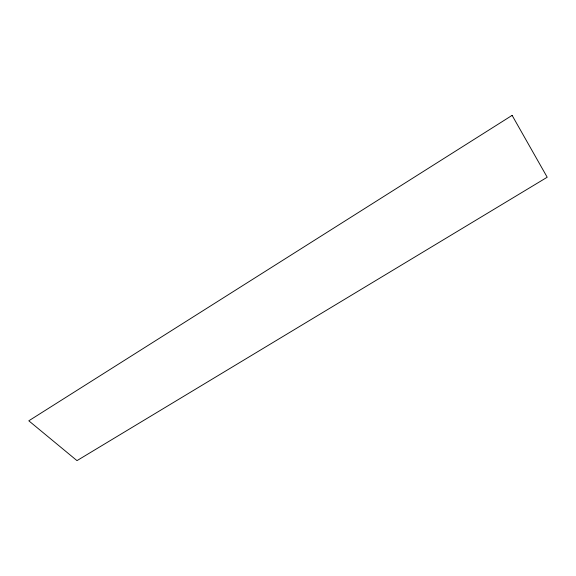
<?xml version="1.0" encoding="UTF-8"?>
<svg xmlns="http://www.w3.org/2000/svg" width="576" height="576" viewBox="0 0 576 576"><rect width="100%" height="100%" fill="white"/><g stroke="black" fill="none" stroke-linecap="round" stroke-linejoin="round"><path stroke-width="0.86" d="M512.114 115.373L28.8 420.804L76.99 460.627L547.2 177.235L512.114 115.373"/></g></svg>
